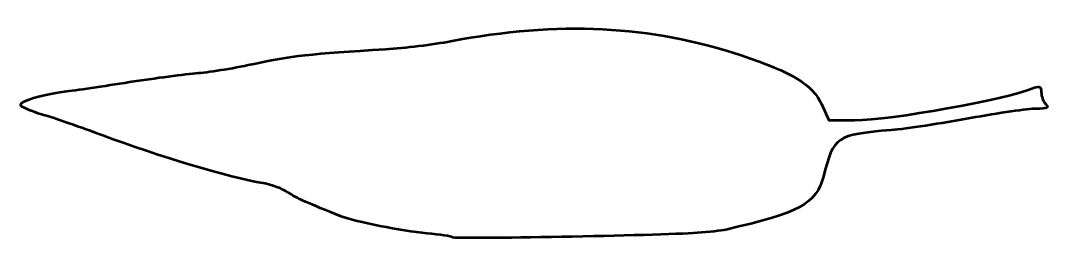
# Model space of a CAD drawing. Header units: centimetres. Extents: x -7.2 to 7.2, y -1.5 to 1.6.
import ezdxf

# ---------------------------------------------------------------- set-up
doc = ezdxf.new("R2010")
doc.units = ezdxf.units.CM
doc.header["$MEASUREMENT"] = 0
doc.layers.add('Layer 1', color=7, linetype='Continuous')

msp = doc.modelspace()

# ---------------------------------------------------------------- linework, layer by layer
at = {"layer": 'Layer 1', "color": 46, "lineweight": 53}
msp.add_open_spline([(2.2806, -1.39335), (2.44311, -1.38154), (2.62418, -1.36103), (2.68298, -1.34778), (2.68298, -1.34778), (3.70828, -1.11674), (3.94963, -0.98515), (4.04688, -0.60418), (4.04688, -0.60418), (4.18984, -0.04418), (4.22477, -0.02022), (4.99176, 0.04393), (4.99176, 0.04393), (5.2032, 0.06161), (5.70159, 0.13618), (6.09929, 0.20963), (6.09929, 0.20963), (6.49699, 0.28308), (6.91211, 0.34318), (7.02179, 0.34318), (7.02179, 0.34318), (7.17689, 0.34318), (7.20695, 0.35743), (7.15706, 0.40732), (7.15706, 0.40732), (7.12178, 0.4426), (7.09292, 0.51734), (7.09292, 0.5734), (7.09292, 0.5734), (7.09292, 0.64925), (7.06899, 0.66566), (6.99938, 0.63751), (6.99938, 0.63751), (6.5937, 0.47348), (4.98342, 0.18281), (4.48035, 0.18281), (4.48035, 0.18281), (4.48035, 0.18281), (4.12346, 0.18281), (4.12346, 0.18281), (4.12346, 0.18281), (4.12346, 0.18281), (4.01794, 0.40999), (4.01794, 0.40999), (4.01794, 0.40999), (3.89174, 0.68169), (3.61646, 0.84861), (2.89679, 1.0898), (2.89679, 1.0898), (1.63636, 1.51224), (0.34263, 1.57515), (-1.16571, 1.28734), (-1.16571, 1.28734), (-1.40091, 1.24246), (-1.80983, 1.19271), (-2.07443, 1.17679), (-2.07443, 1.17679), (-3.10973, 1.11448), (-3.42838, 1.07934), (-3.89186, 0.97636), (-3.89186, 0.97636), (-4.15646, 0.91757), (-4.51727, 0.85768), (-4.69367, 0.84327), (-4.69367, 0.84327), (-4.87007, 0.82886), (-5.30304, 0.77192), (-5.65584, 0.71673), (-5.65584, 0.71673), (-6.00864, 0.66154), (-6.41756, 0.60108), (-6.56456, 0.58236), (-6.56456, 0.58236), (-6.90382, 0.53917), (-7.17928, 0.45531), (-7.17928, 0.39521), (-7.17928, 0.39521), (-7.17928, 0.36959), (-7.04097, 0.30854), (-6.87192, 0.25954), (-6.87192, 0.25954), (-6.70287, 0.21054), (-6.32402, 0.07968), (-6.03002, -0.03125), (-6.03002, -0.03125), (-5.25777, -0.32265), (-4.25623, -0.62105), (-3.78676, -0.69961), (-3.78676, -0.69961), (-3.67015, -0.71912), (-3.5138, -0.77642), (-3.43931, -0.82693), (-3.43931, -0.82693), (-3.31959, -0.90811), (-3.15666, -0.98138), (-2.69484, -1.16173), (-2.69484, -1.16173), (-2.49734, -1.23885), (-1.85656, -1.36537), (-1.49337, -1.39894), (-1.49337, -1.39894), (-1.31345, -1.41557), (-1.15418, -1.44124), (-1.13944, -1.45598), (-1.13944, -1.45598), (-1.11164, -1.48378), (1.76006, -1.43119), (2.28059, -1.39335), (2.28059, -1.39335), (2.28059, -1.39335), (2.28059, -1.39335), (2.28059, -1.39335), (2.28059, -1.39335), (2.28059, -1.39335), (2.2806, -1.39335), (2.2806, -1.39335)], degree=3, knots=[0, 0, 0, 0, 0.03333333, 0.03333333, 0.03333333, 0.03333333, 0.06666667, 0.06666667, 0.06666667, 0.06666667, 0.1, 0.1, 0.1, 0.1, 0.13333333, 0.13333333, 0.13333333, 0.13333333, 0.16666667, 0.16666667, 0.16666667, 0.16666667, 0.2, 0.2, 0.2, 0.2, 0.23333333, 0.23333333, 0.23333333, 0.23333333, 0.26666667, 0.26666667, 0.26666667, 0.26666667, 0.3, 0.3, 0.3, 0.3, 0.33333333, 0.33333333, 0.33333333, 0.33333333, 0.36666667, 0.36666667, 0.36666667, 0.36666667, 0.4, 0.4, 0.4, 0.4, 0.43333333, 0.43333333, 0.43333333, 0.43333333, 0.46666667, 0.46666667, 0.46666667, 0.46666667, 0.5, 0.5, 0.5, 0.5, 0.53333333, 0.53333333, 0.53333333, 0.53333333, 0.56666667, 0.56666667, 0.56666667, 0.56666667, 0.6, 0.6, 0.6, 0.6, 0.63333333, 0.63333333, 0.63333333, 0.63333333, 0.66666667, 0.66666667, 0.66666667, 0.66666667, 0.7, 0.7, 0.7, 0.7, 0.73333333, 0.73333333, 0.73333333, 0.73333333, 0.76666667, 0.76666667, 0.76666667, 0.76666667, 0.8, 0.8, 0.8, 0.8, 0.83333333, 0.83333333, 0.83333333, 0.83333333, 0.86666667, 0.86666667, 0.86666667, 0.86666667, 0.9, 0.9, 0.9, 0.9, 0.93333333, 0.93333333, 0.93333333, 0.93333333, 1, 1, 1, 1], dxfattribs=at)

doc.saveas('drawing.dxf')
